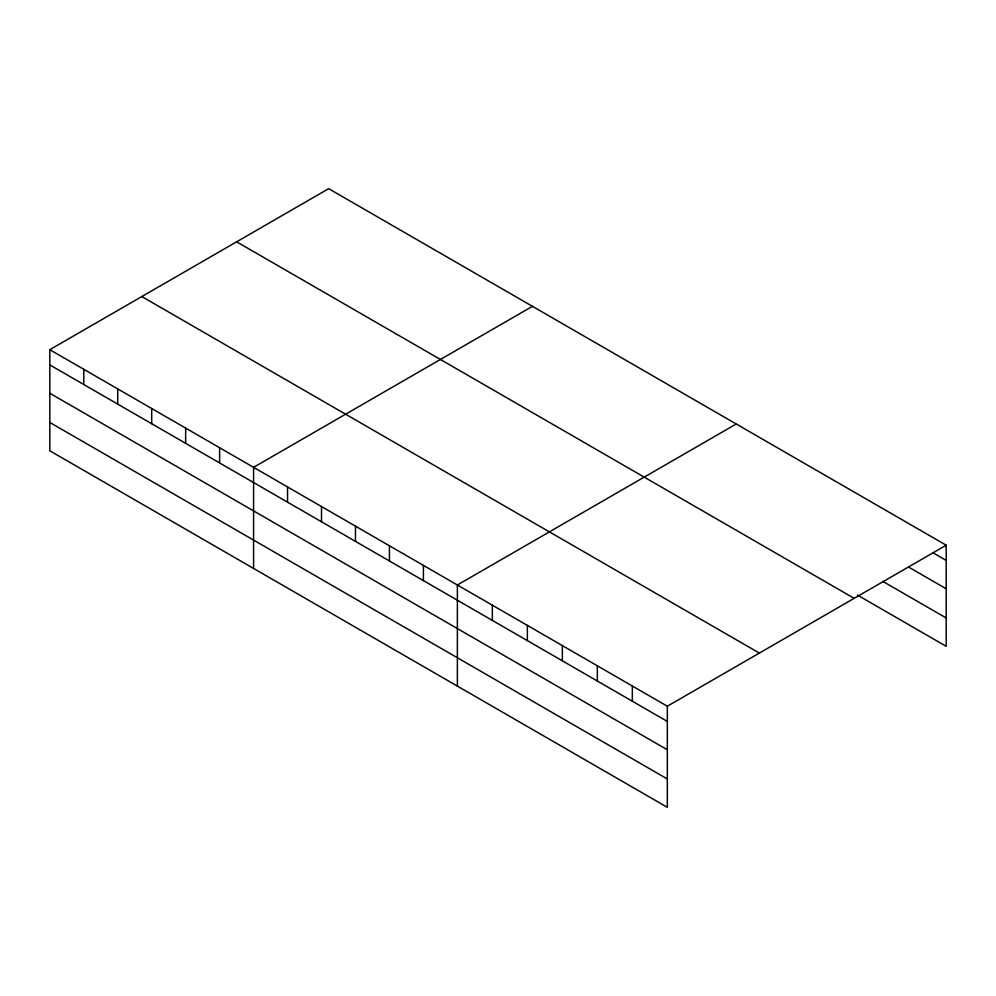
<?xml version="1.0" encoding="UTF-8"?>
<svg xmlns="http://www.w3.org/2000/svg" width="996" height="996" viewBox="0 0 996 996"><rect width="100%" height="100%" fill="white"/><g stroke="black" fill="none" stroke-linecap="round" stroke-linejoin="round"><path stroke-width="1.49" d="M667.332 749.776L667.332 706.214L49.8 349.683L49.8 450.79L667.332 807.32L667.332 749.776L49.8 393.246M857.369 595.035L946.2 646.317L946.2 545.21L328.668 188.68L49.8 349.683M532.449 306.332L253.582 467.336L253.582 568.442M736.243 423.997L457.376 585.001L457.376 686.095M667.332 706.214L946.2 545.21M932.742 552.656L946.2 560.424M908.514 567.01L946.2 588.773M882.942 581.452L946.2 617.968M236.637 241.816L854.17 598.347M141.83 296.559L759.363 653.09M49.8 364.897L667.332 721.428M49.8 422.441L667.332 778.972M632.336 686.007L632.336 701.221M597.351 665.814L597.351 681.015M562.354 645.607L562.354 660.821M527.357 625.401L527.357 640.615M492.36 605.195L492.36 620.408M423.412 565.379L423.412 580.593M389.448 545.771L389.448 560.985M355.485 526.162L355.485 541.376M321.509 506.553L321.509 521.767M287.545 486.944L287.545 502.158M219.618 447.727L219.618 462.941M185.654 428.118L185.654 443.332M151.691 408.509L151.691 423.723M117.727 388.901L117.727 404.115M83.764 369.292L83.764 384.506"/></g></svg>
